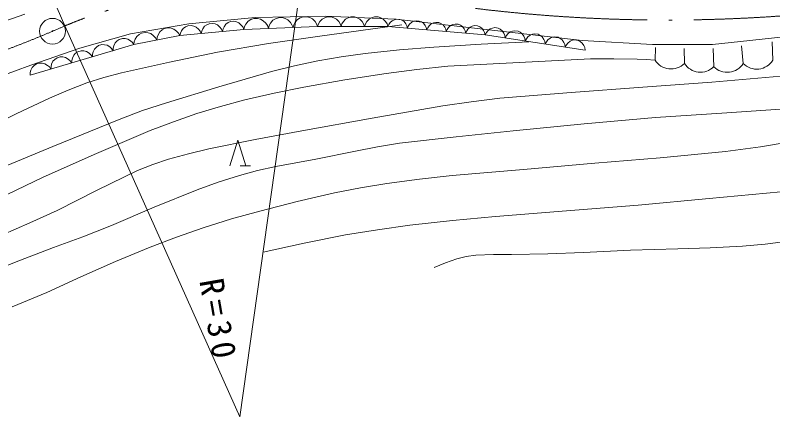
# Model space of a CAD drawing. Units: millimetres, scale not verified. Extents: x -625 to 700834, y -625 to 365006.
# Drawn here: x 215090 to 267927, y 222876 to 250896 of the extents above; entities that cross this region are included whole.
import ezdxf

# ---------------------------------------------------------------- set-up
doc = ezdxf.new("R2010")
doc.units = ezdxf.units.MM
doc.header["$LTSCALE"] = 1000
doc.linetypes.add('LONG_DASHED_DOTTED', pattern=[15.25, 12, -1.5, 0.25, -1.5])
doc.layers.add('S-SUV', color=7, linetype='Continuous', lineweight=13)
doc.styles.add('ＭＳ ゴシック', font='')
doc.styles.get('ＭＳ ゴシック').set_extended_font_data('MS Gothic')

msp = doc.modelspace()

# ---------------------------------------------------------------- linework, layer by layer
at = {"layer": 'S-SUV'}
for p, q in [((206556, 277922), (218566, 250149)), ((234932, 252455), (230767, 222876)), ((215762, 250974), (205718, 247404)), ((227212, 250283), (231817, 250735)), ((230341, 250468), (230110, 250446)), ((230521, 250430), (230341, 250468)), ((231345, 250472), (231185, 250277)), ((231530, 250582), (231345, 250472)), ((231730, 250654), (231530, 250582)), ((231996, 250663), (231730, 250654)), ((231817, 250735), (236711, 250817)), ((232200, 250606), (231996, 250663)), ((232393, 250510), (232200, 250606)), ((232567, 250327), (232393, 250510)), ((233063, 250535), (232902, 250340)), ((233248, 250645), (233063, 250535)), ((233447, 250716), (233248, 250645)), ((233714, 250726), (233447, 250716)), ((233918, 250669), (233714, 250726)), ((234110, 250573), (233918, 250669)), ((234285, 250390), (234110, 250573)), ((234780, 250598), (234620, 250402)), ((234965, 250707), (234780, 250598)), ((235165, 250779), (234965, 250707)), ((235431, 250789), (235165, 250779)), ((235635, 250732), (235431, 250789)), ((235828, 250636), (235635, 250732)), ((236002, 250453), (235828, 250636)), ((236111, 250289), (236002, 250453)), ((236502, 250621), (236342, 250441)), ((236681, 250719), (236502, 250621)), ((236873, 250780), (236681, 250719)), ((236711, 250817), (241641, 250612)), ((237126, 250780), (236873, 250780)), ((237318, 250719), (237126, 250780)), ((237498, 250621), (237318, 250719)), ((237657, 250441), (237498, 250621)), ((238135, 250621), (237976, 250441)), ((238315, 250719), (238135, 250621)), ((238507, 250780), (238315, 250719)), ((238760, 250780), (238507, 250780)), ((238952, 250719), (238760, 250780)), ((239132, 250621), (238952, 250719)), ((239291, 250441), (239132, 250621)), ((239769, 250621), (239610, 250441)), ((239949, 250719), (239769, 250621)), ((240140, 250780), (239949, 250719)), ((240394, 250780), (240140, 250780)), ((240586, 250719), (240394, 250780)), ((240765, 250621), (240586, 250719)), ((240925, 250441), (240765, 250621)), ((241385, 250510), (241240, 250372)), ((241541, 250579), (241385, 250510)), ((241705, 250616), (241541, 250579)), ((241641, 250612), (254636, 249131)), ((241915, 250599), (241705, 250616)), ((242070, 250535), (241915, 250599)), ((242213, 250441), (242070, 250535)), ((242898, 250466), (242742, 250397)), ((243061, 250503), (242898, 250466)), ((243272, 250486), (243061, 250503)), ((243427, 250421), (243272, 250486)), ((263724, 248843), (279492, 250529)), ((218566, 250149), (230767, 222876)), ((223141, 249584), (227212, 250283)), ((225512, 249957), (225336, 249860)), ((225761, 250006), (225512, 249957)), ((225961, 249983), (225761, 250006)), ((226156, 249921), (225961, 249983)), ((226347, 249776), (226156, 249921)), ((226812, 249974), (226683, 249796)), ((226967, 250079), (226812, 249974)), ((227136, 250152), (226967, 250079)), ((227367, 250175), (227136, 250152)), ((227547, 250137), (227367, 250175)), ((227719, 250063), (227547, 250137)), ((227880, 249914), (227719, 250063)), ((228170, 249943), (228099, 249789)), ((228299, 250121), (228170, 249943)), ((228454, 250226), (228299, 250121)), ((228623, 250299), (228454, 250226)), ((228854, 250322), (228623, 250299)), ((229034, 250283), (228854, 250322)), ((229206, 250210), (229034, 250283)), ((229368, 250061), (229206, 250210)), ((229471, 249925), (229368, 250061)), ((229544, 249759), (229471, 249925)), ((229586, 249936), (229544, 249759)), ((229657, 250089), (229586, 249936)), ((229786, 250267), (229657, 250089)), ((229941, 250373), (229786, 250267)), ((230110, 250446), (229941, 250373)), ((230693, 250357), (230521, 250430)), ((230855, 250207), (230693, 250357)), ((230958, 250071), (230855, 250207)), ((231031, 249906), (230958, 250071)), ((231092, 250106), (231031, 249906)), ((231031, 249906), (236183, 250094)), ((231185, 250277), (231092, 250106)), ((232676, 250164), (232567, 250327)), ((232748, 249969), (232676, 250164)), ((232810, 250169), (232748, 249969)), ((232902, 250340), (232810, 250169)), ((234394, 250227), (234285, 250390)), ((234466, 250031), (234394, 250227)), ((234527, 250231), (234466, 250031)), ((234620, 250402), (234527, 250231)), ((236183, 250094), (236111, 250289)), ((236248, 250282), (236183, 250094)), ((236183, 250094), (241084, 250094)), ((236342, 250441), (236248, 250282)), ((237755, 250282), (237657, 250441)), ((237817, 250094), (237755, 250282)), ((237882, 250282), (237817, 250094)), ((237976, 250441), (237882, 250282)), ((239189, 249834), (242062, 250225)), ((239389, 250282), (239291, 250441)), ((239450, 250094), (239389, 250282)), ((239516, 250282), (239450, 250094)), ((239610, 250441), (239516, 250282)), ((241023, 250282), (240925, 250441)), ((241084, 250094), (241023, 250282)), ((241151, 250246), (241084, 250094)), ((241084, 250094), (247868, 249529)), ((241240, 250372), (241151, 250246)), ((242332, 250280), (242213, 250441)), ((242403, 250141), (242332, 250280)), ((242441, 249981), (242403, 250141)), ((242508, 250133), (242441, 249981)), ((242597, 250258), (242508, 250133)), ((242742, 250397), (242597, 250258)), ((243569, 250328), (243427, 250421)), ((243689, 250167), (243569, 250328)), ((243760, 250028), (243689, 250167)), ((243797, 249868), (243760, 250028)), ((243865, 250020), (243797, 249868)), ((243954, 250145), (243865, 250020)), ((244098, 250284), (243954, 250145)), ((244255, 250352), (244098, 250284)), ((244418, 250390), (244255, 250352)), ((244628, 250373), (244418, 250390)), ((244784, 250308), (244628, 250373)), ((244926, 250215), (244784, 250308)), ((245046, 250054), (244926, 250215)), ((245116, 249915), (245046, 250054)), ((245311, 250032), (245221, 249906)), ((245455, 250170), (245311, 250032)), ((245611, 250239), (245455, 250170)), ((245775, 250277), (245611, 250239)), ((245985, 250259), (245775, 250277)), ((246140, 250195), (245985, 250259)), ((246283, 250101), (246140, 250195)), ((246403, 249941), (246283, 250101)), ((246473, 249802), (246403, 249941)), ((246667, 249919), (246578, 249793)), ((246812, 250057), (246667, 249919)), ((246968, 250126), (246812, 250057)), ((247132, 250164), (246968, 250126)), ((247342, 250146), (247132, 250164)), ((247497, 250082), (247342, 250146)), ((247640, 249988), (247497, 250082)), ((247760, 249828), (247640, 249988)), ((248209, 249937), (248049, 249804)), ((248375, 249997), (248209, 249937)), ((248547, 250024), (248375, 249997)), ((248763, 249991), (248547, 250024)), ((248919, 249914), (248763, 249991)), ((219601, 248597), (223141, 249584)), ((223365, 248838), (226570, 249466)), ((223576, 249416), (223455, 249209)), ((223734, 249546), (223576, 249416)), ((223910, 249643), (223734, 249546)), ((224158, 249692), (223910, 249643)), ((224358, 249669), (224158, 249692)), ((224554, 249607), (224358, 249669)), ((224744, 249462), (224554, 249607)), ((224871, 249324), (224744, 249462)), ((225057, 249523), (224995, 249349)), ((225178, 249730), (225057, 249523)), ((225336, 249860), (225178, 249730)), ((226473, 249638), (226347, 249776)), ((226570, 249466), (226473, 249638)), ((226570, 249466), (231031, 249906)), ((226612, 249643), (226570, 249466)), ((226683, 249796), (226612, 249643)), ((227984, 249778), (227880, 249914)), ((228057, 249613), (227984, 249778)), ((228099, 249789), (228057, 249613)), ((232755, 248907), (236331, 249432)), ((236331, 249432), (239189, 249834)), ((245154, 249755), (245116, 249915)), ((245221, 249906), (245154, 249755)), ((246511, 249642), (246473, 249802)), ((246578, 249793), (246511, 249642)), ((247830, 249689), (247760, 249828)), ((247868, 249529), (247830, 249689)), ((247948, 249681), (247868, 249529)), ((247868, 249529), (254842, 248461)), ((248049, 249804), (247948, 249681)), ((249060, 249807), (248919, 249914)), ((249172, 249632), (249060, 249807)), ((249235, 249484), (249172, 249632)), ((249263, 249315), (249235, 249484)), ((249343, 249467), (249263, 249315)), ((249444, 249591), (249343, 249467)), ((249604, 249723), (249444, 249591)), ((249770, 249783), (249604, 249723)), ((249942, 249811), (249770, 249783)), ((250158, 249778), (249942, 249811)), ((250314, 249700), (250158, 249778)), ((250454, 249593), (250314, 249700)), ((250567, 249419), (250454, 249593)), ((250630, 249270), (250567, 249419)), ((250998, 249510), (250839, 249377)), ((251165, 249570), (250998, 249510)), ((251337, 249597), (251165, 249570)), ((251553, 249564), (251337, 249597)), ((251709, 249487), (251553, 249564)), ((251849, 249379), (251709, 249487)), ((222064, 248960), (221970, 248759)), ((222197, 249093), (222064, 248960)), ((222351, 249198), (222197, 249093)), ((222575, 249264), (222351, 249198)), ((222761, 249260), (222575, 249264)), ((222946, 249220), (222761, 249260)), ((223133, 249103), (222946, 249220)), ((223262, 248988), (223133, 249103)), ((223365, 248838), (223262, 248988)), ((223393, 249034), (223365, 248838)), ((223455, 249209), (223393, 249034)), ((224967, 249152), (224871, 249324)), ((224995, 249349), (224967, 249152)), ((229196, 248324), (232755, 248907)), ((247598, 248860), (250908, 249032)), ((250658, 249101), (250630, 249270)), ((250738, 249253), (250658, 249101)), ((250839, 249377), (250738, 249253)), ((251962, 249205), (251849, 249379)), ((252025, 249056), (251962, 249205)), ((252052, 248888), (252025, 249056)), ((252133, 249040), (252052, 248888)), ((252234, 249163), (252133, 249040)), ((252393, 249296), (252234, 249163)), ((252560, 249356), (252393, 249296)), ((252731, 249383), (252560, 249356)), ((252948, 249350), (252731, 249383)), ((253104, 249273), (252948, 249350)), ((253244, 249166), (253104, 249273)), ((253357, 248991), (253244, 249166)), ((253420, 248843), (253357, 248991)), ((253629, 248950), (253528, 248826)), ((253788, 249082), (253629, 248950)), ((253954, 249143), (253788, 249082)), ((254126, 249170), (253954, 249143)), ((254343, 249137), (254126, 249170)), ((254498, 249059), (254343, 249137)), ((254639, 248952), (254498, 249059)), ((254636, 249131), (259530, 248843)), ((254752, 248778), (254639, 248952)), ((267927, 247745), (267870, 249033)), ((216139, 246701), (223365, 248838)), ((216188, 247404), (219601, 248597)), ((219461, 248343), (219307, 248239)), ((219685, 248409), (219461, 248343)), ((219871, 248405), (219685, 248409)), ((220055, 248366), (219871, 248405)), ((220243, 248248), (220055, 248366)), ((220619, 248532), (220525, 248332)), ((220752, 248666), (220619, 248532)), ((220906, 248771), (220752, 248666)), ((221130, 248837), (220906, 248771)), ((221316, 248833), (221130, 248837)), ((221500, 248793), (221316, 248833)), ((221688, 248676), (221500, 248793)), ((221817, 248560), (221688, 248676)), ((221920, 248410), (221817, 248560)), ((221929, 248594), (221920, 248410)), ((221970, 248759), (221929, 248594)), ((239501, 248226), (241892, 248471)), ((241892, 248471), (244297, 248658)), ((244297, 248658), (247598, 248860)), ((253447, 248674), (253420, 248843)), ((253528, 248826), (253447, 248674)), ((254814, 248629), (254752, 248778)), ((254842, 248461), (254814, 248629)), ((259530, 248843), (263724, 248843)), ((259714, 247764), (259734, 248629)), ((261763, 247533), (261753, 248572)), ((263811, 247302), (263773, 248572)), ((265869, 247523), (265735, 248745)), ((217862, 247812), (217729, 247678)), ((218016, 247916), (217862, 247812)), ((218240, 247982), (218016, 247916)), ((218425, 247978), (218240, 247982)), ((218610, 247939), (218425, 247978)), ((218798, 247821), (218610, 247939)), ((218926, 247706), (218798, 247821)), ((219080, 247905), (219038, 247739)), ((219174, 248105), (219080, 247905)), ((219307, 248239), (219174, 248105)), ((220371, 248133), (220243, 248248)), ((220475, 247983), (220371, 248133)), ((220483, 248166), (220475, 247983)), ((220525, 248332), (220483, 248166)), ((225845, 247627), (229196, 248324)), ((236191, 247715), (237835, 247999)), ((237835, 247999), (239501, 248226)), ((250232, 247600), (255219, 247838)), ((255219, 247838), (256836, 247857)), ((256836, 247857), (258465, 247816)), ((258465, 247816), (259084, 247791)), ((209320, 244896), (216188, 247404)), ((216417, 247384), (216283, 247251)), ((216570, 247489), (216417, 247384)), ((216794, 247555), (216570, 247489)), ((216980, 247551), (216794, 247555)), ((217165, 247511), (216980, 247551)), ((217353, 247394), (217165, 247511)), ((217481, 247279), (217353, 247394)), ((217585, 247129), (217481, 247279)), ((217593, 247312), (217585, 247129)), ((217635, 247477), (217593, 247312)), ((217729, 247678), (217635, 247477)), ((219030, 247556), (218926, 247706)), ((219038, 247739), (219030, 247556)), ((222511, 246873), (225845, 247627)), ((232974, 246956), (234571, 247364)), ((234571, 247364), (236191, 247715)), ((243102, 247105), (245256, 247326)), ((245256, 247326), (250232, 247600)), ((259084, 247791), (259714, 247764)), ((216148, 246885), (216139, 246701)), ((216189, 247050), (216148, 246885)), ((216283, 247251), (216189, 247050)), ((221286, 246545), (222511, 246873)), ((229291, 245900), (232974, 246956)), ((238087, 246378), (240963, 246825)), ((240963, 246825), (243102, 247105)), ((220090, 246163), (221286, 246545)), ((235226, 245873), (238087, 246378)), ((258858, 245867), (263674, 246222)), ((263674, 246222), (268485, 246638)), ((218776, 245663), (220090, 246163)), ((225638, 244791), (229291, 245900)), ((233153, 245455), (235226, 245873)), ((253873, 245496), (258858, 245867)), ((217482, 245105), (218776, 245663)), ((231097, 244979), (233153, 245455)), ((248900, 245096), (253873, 245496)), ((215202, 244032), (217482, 245105)), ((223982, 244235), (225638, 244791)), ((229416, 244533), (231097, 244979)), ((244910, 244564), (246896, 244859)), ((246896, 244859), (248900, 245096)), ((222345, 243621), (223982, 244235)), ((227754, 244029), (229416, 244533)), ((239990, 243703), (244910, 244564)), ((264729, 244082), (269713, 244428)), ((212962, 242911), (215202, 244032)), ((217719, 241722), (222345, 243621)), ((226123, 243462), (227754, 244029)), ((235087, 242819), (239990, 243703)), ((254778, 243307), (259754, 243766)), ((259754, 243766), (264729, 244082)), ((224512, 242838), (226123, 243462)), ((249817, 242824), (254778, 243307)), ((220761, 241240), (224512, 242838)), ((231837, 242225), (235087, 242819)), ((245852, 242419), (249817, 242824)), ((228597, 241571), (231837, 242225)), ((230068, 240375), (230617, 242171)), ((230617, 242171), (231166, 240375)), ((241899, 241956), (245852, 242419)), ((267068, 241718), (269505, 242110)), ((213103, 239835), (217719, 241722)), ((227174, 241233), (228597, 241571)), ((238832, 241414), (240359, 241714)), ((240359, 241714), (241899, 241956)), ((264624, 241385), (267068, 241718)), ((217040, 239590), (220761, 241240)), ((225779, 240840), (227174, 241233)), ((236055, 240842), (238832, 241414)), ((255506, 240570), (260068, 240948)), ((260068, 240948), (264624, 241385)), ((223627, 240053), (224692, 240475)), ((224692, 240475), (225779, 240840)), ((233271, 240330), (236055, 240842)), ((250528, 240130), (255506, 240570)), ((220808, 238694), (223627, 240053)), ((230729, 239711), (231993, 240049)), ((230792, 240375), (231512, 240375)), ((231993, 240049), (233271, 240330)), ((245556, 239701), (250528, 240130)), ((212529, 237444), (217040, 239590)), ((229251, 239245), (230729, 239711)), ((241012, 239163), (243280, 239462)), ((243280, 239462), (245556, 239701)), ((227790, 238722), (229251, 239245)), ((237360, 238493), (239180, 238858)), ((239180, 238858), (241012, 239163)), ((218014, 237280), (220808, 238694)), ((224785, 237502), (227790, 238722)), ((234749, 237893), (237360, 238493)), ((263495, 238118), (268480, 238569)), ((232150, 237234), (234749, 237893)), ((258528, 237649), (263495, 238118)), ((216125, 236399), (218014, 237280)), ((221807, 236228), (224785, 237502)), ((248578, 236853), (253548, 237243)), ((253548, 237243), (258528, 237649)), ((230166, 236679), (232150, 237234)), ((245591, 236577), (248578, 236853)), ((214207, 235571), (216125, 236399)), ((219802, 235432), (221807, 236228)), ((228210, 236070), (230166, 236679)), ((240362, 235931), (242620, 236241)), ((242620, 236241), (245591, 236577)), ((226342, 235418), (228210, 236070)), ((238124, 235562), (240362, 235931)), ((217776, 234691), (219802, 235432)), ((224495, 234709), (226342, 235418)), ((235252, 234994), (238124, 235562)), ((215172, 233698), (217776, 234691)), ((222077, 233701), (224495, 234709)), ((232390, 234367), (235252, 234994)), ((261295, 234592), (263552, 234654)), ((263552, 234654), (265805, 234776)), ((265805, 234776), (267398, 234917)), ((267398, 234917), (268994, 235120)), ((246544, 234057), (247214, 234146)), ((247214, 234146), (248449, 234205)), ((248449, 234205), (249707, 234205)), ((249707, 234205), (252226, 234244)), ((252226, 234244), (254723, 234343)), ((254723, 234343), (258005, 234497)), ((258005, 234497), (261295, 234592)), ((212599, 232651), (215172, 233698)), ((219680, 232638), (222077, 233701)), ((244307, 233292), (245090, 233630)), ((245090, 233630), (245888, 233908)), ((245888, 233908), (246544, 234057)), ((217289, 231561), (219680, 232638)), ((214887, 230546), (217289, 231561))]:
    msp.add_line(p, q, dxfattribs=at)
for radius in [896, 27]:
    msp.add_circle((217695, 249773), radius, dxfattribs=at)
at = {"layer": 'S-SUV', "linetype": 'LONG_DASHED_DOTTED'}
for centre, radius, start, end in [((231159, 220006), 32668, 83.3671, 112.6726), ((260552, 361192), 110638, 263.06747, 276.79463), ((185928, 324350), 81062, 255.9549, 293.74304)]:
    msp.add_arc(centre, radius, start, end, dxfattribs=at)
at = {"layer": 'S-SUV'}
for centre, radius, start, end in [((260829, 248456), 1312, 211.8147, 315.3278), ((262878, 248225), 1312, 211.8147, 315.3278), ((264752, 248229), 1321, 224.563, 327.7058), ((266810, 248450), 1321, 224.563, 327.7058)]:
    msp.add_arc(centre, radius, start, end, dxfattribs=at)

# ---------------------------------------------------------------- texts
at = {"layer": 'S-SUV', "insert": (227903, 232372), "char_height": 1686, "attachment_point": 7, "rotation": 279.9, "style": 'ＭＳ ゴシック'}
msp.add_mtext('\\T1.3;R=30', dxfattribs=at)

doc.saveas('drawing.dxf')
